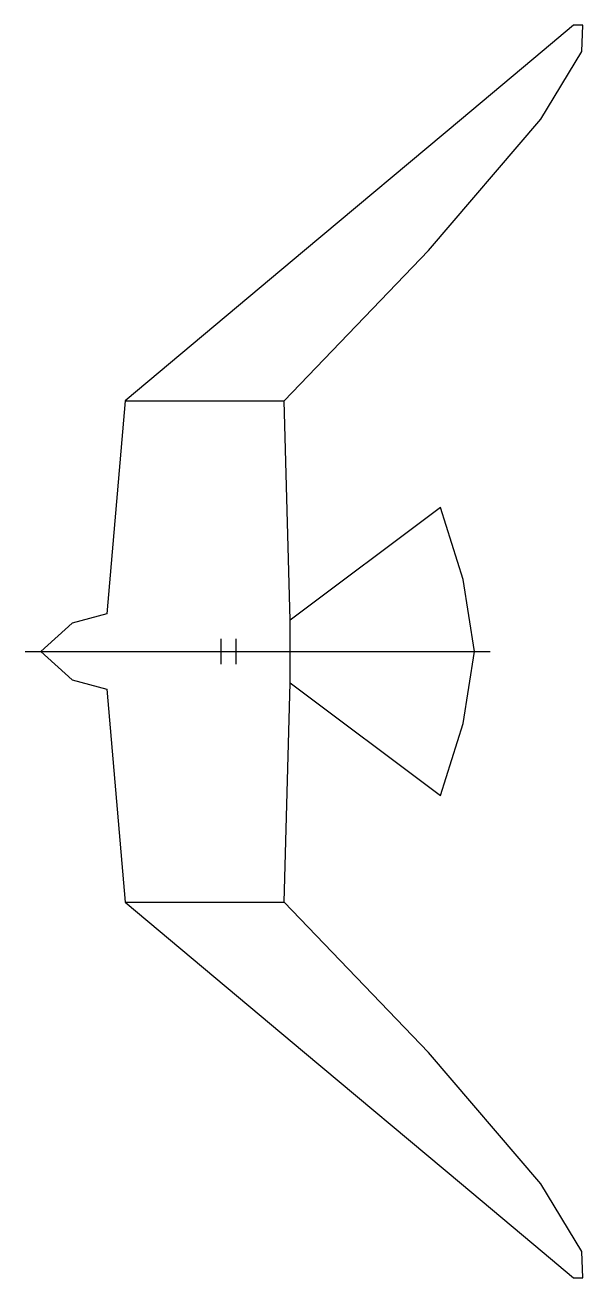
# Model space of a CAD drawing. Header units: millimetres. Extents: x -25 to 153, y -200 to 200.
import ezdxf

# ---------------------------------------------------------------- set-up
doc = ezdxf.new("R2010")
doc.units = ezdxf.units.MM
for name, color, linetype in [('CENTRELINE', 8, 'CONTINUOUS'), ('CG_MARKS', 5, 'CONTINUOUS'), ('HINGE_BEND_UP', 1, 'CONTINUOUS'), ('OUTLINE', 7, 'CONTINUOUS'), ('WRIST_MARKER', 3, 'CONTINUOUS')]:
    doc.layers.add(name, color=color, linetype=linetype)

msp = doc.modelspace()

# ---------------------------------------------------------------- linework, layer by layer
at = {"layer": 'CENTRELINE'}
msp.add_line((-25, 0), (123.3909, 0), dxfattribs=at)
at = {"layer": 'CG_MARKS'}
for p, q in [((37.5479, -4), (37.5479, 4)), ((42.4237, -4), (42.4237, 4))]:
    msp.add_line(p, q, dxfattribs=at)
at = {"layer": 'HINGE_BEND_UP'}
msp.add_line((59.5909, -10), (59.5909, 10), dxfattribs=at)
at = {"layer": 'OUTLINE'}
for p, q in [((150.0095, 200), (139.9988, 191.6)), ((153.0487, 200), (150.0095, 200)), ((152.6619, 191.6), (153.0487, 200)), ((139.9988, 191.6), (114.2569, 170)), ((139.583, 170), (152.6619, 191.6)), ((114.2569, 170), (64.2033, 128)), ((103.712, 128), (139.583, 170)), ((64.2033, 128), (6.9991, 80)), ((57.6513, 80), (103.712, 128)), ((6.9991, 80), (1.0499, 12)), ((59.5909, 10), (57.6513, 80)), ((107.5909, 46), (59.5909, 10)), ((114.7909, 23), (107.5909, 46)), ((118.3909, 0), (114.7909, 23)), ((1.0499, 12), (-10, 9)), ((-10, 9), (-20, 0)), ((-20, 0), (-10, -9)), ((114.7909, -23), (118.3909, 0)), ((-10, -9), (1.0499, -12)), ((1.0499, -12), (6.9991, -80)), ((57.6513, -80), (59.5909, -10)), ((59.5909, -10), (107.5909, -46)), ((107.5909, -46), (114.7909, -23)), ((6.9991, -80), (64.2033, -128)), ((103.712, -128), (57.6513, -80)), ((64.2033, -128), (114.2569, -170)), ((139.583, -170), (103.712, -128)), ((114.2569, -170), (139.9988, -191.6)), ((152.6619, -191.6), (139.583, -170)), ((139.9988, -191.6), (150.0095, -200)), ((153.0487, -200), (152.6619, -191.6)), ((150.0095, -200), (153.0487, -200))]:
    msp.add_line(p, q, dxfattribs=at)
at = {"layer": 'WRIST_MARKER'}
for p, q in [((6.9991, 80), (57.6513, 80)), ((6.9991, -80), (57.6513, -80))]:
    msp.add_line(p, q, dxfattribs=at)

doc.saveas('drawing.dxf')
